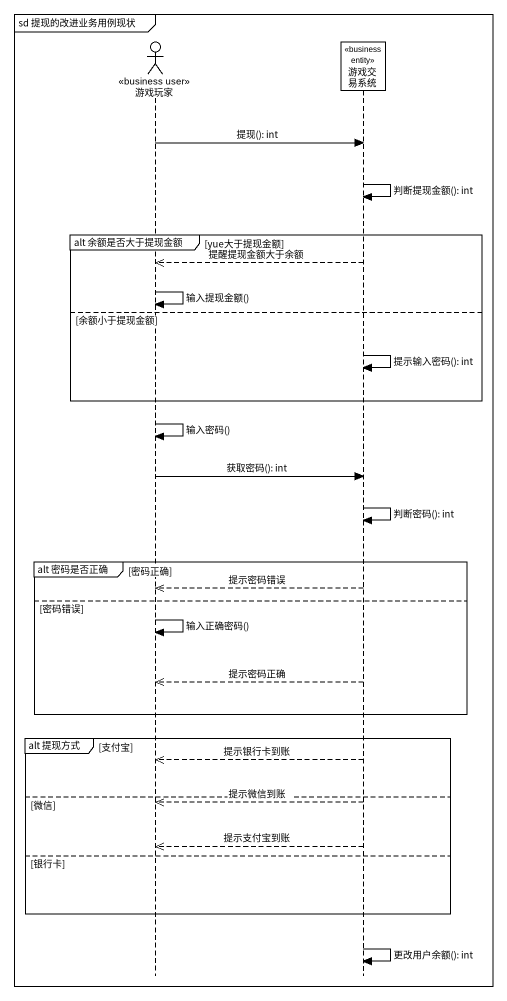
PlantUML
@startuml
mainframe sd 提现的改进业务用例现状
hide footbox
actor 游戏玩家 <<business user>>
participant 游戏交易系统 <<business entity>>

游戏玩家 -> 游戏交易系统 : 提现(): int
游戏交易系统 -> 游戏交易系统 : 判断提现金额(): int
group alt 余额是否大于提现金额 [yue大于提现金额]
  游戏交易系统 -->> 游戏玩家 : 提醒提现金额大于余额
  游戏玩家 -> 游戏玩家 : 输入提现金额()
else 余额小于提现金额
  游戏交易系统 -> 游戏交易系统 : 提示输入密码(): int
end
游戏玩家 -> 游戏玩家 : 输入密码()
游戏玩家 -> 游戏交易系统 : 获取密码(): int
游戏交易系统 -> 游戏交易系统 : 判断密码(): int
group alt 密码是否正确 [密码正确]
  游戏交易系统 -->> 游戏玩家 : 提示密码错误
else 密码错误
  游戏玩家 -> 游戏玩家 : 输入正确密码()
  游戏交易系统 -->> 游戏玩家 : 提示密码正确
end
group alt 提现方式 [支付宝]
  游戏交易系统 -->> 游戏玩家 : 提示银行卡到账
else 微信
  游戏交易系统 -->> 游戏玩家 : 提示微信到账
  游戏交易系统 -->> 游戏玩家 : 提示支付宝到账
else 银行卡
end
游戏交易系统 -> 游戏交易系统 : 更改用户余额(): int
@enduml
